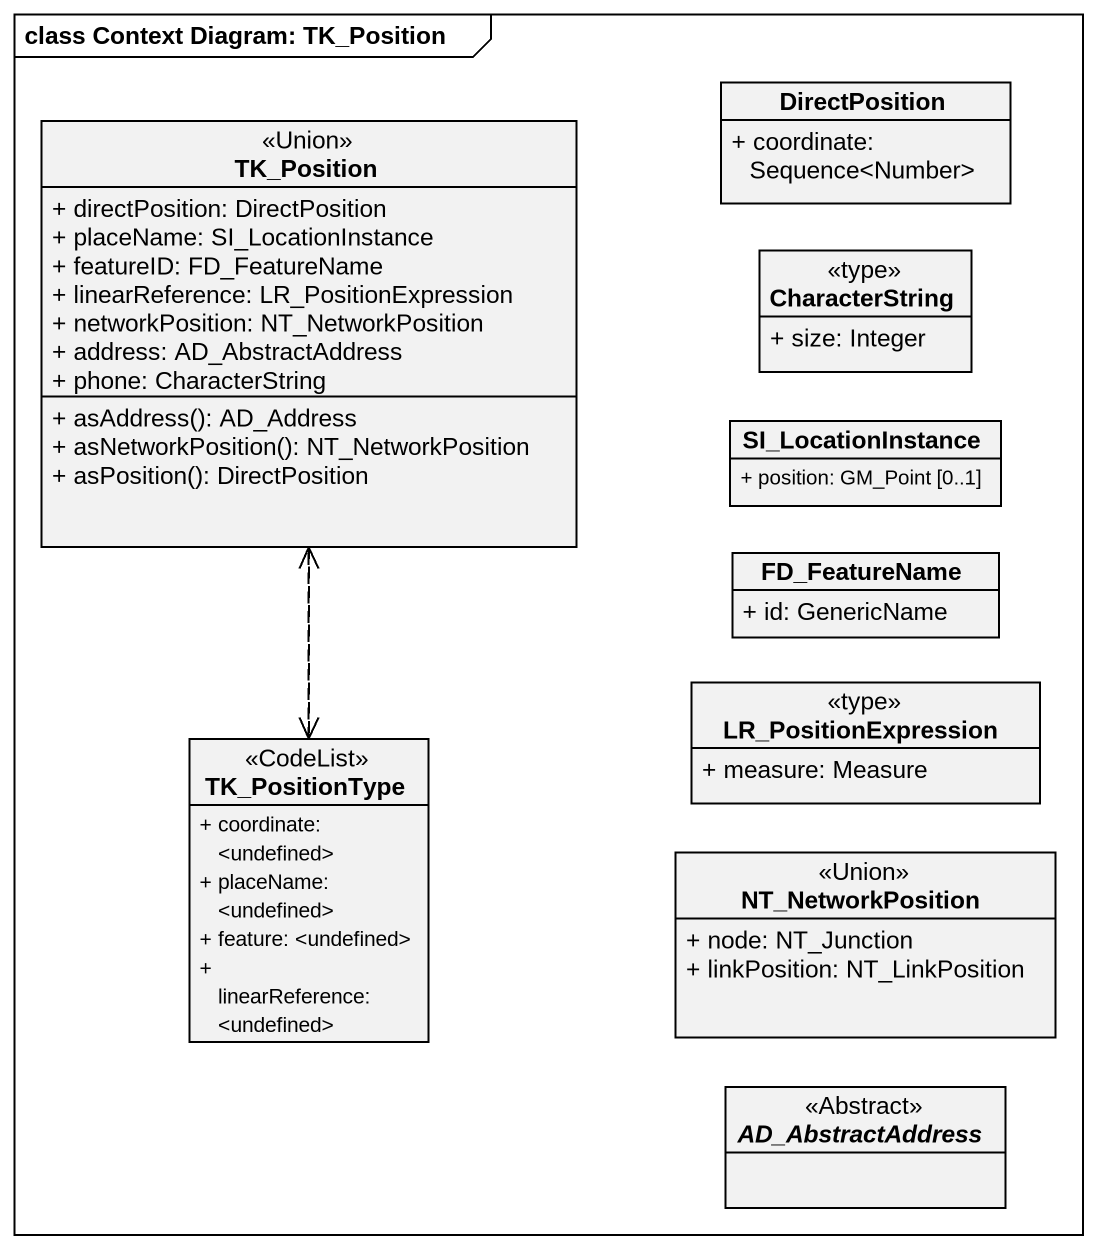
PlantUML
@startuml
mainframe class Context Diagram: TK_Position
hide circle
hide empty members
skinparam classAttributeIconSize 0
class DirectPosition {
  + coordinate: Sequence<Number>
}
class TK_Position <<Union>> {
  + directPosition: DirectPosition
  + placeName: SI_LocationInstance
  + featureID: FD_FeatureName
  + linearReference: LR_PositionExpression
  + networkPosition: NT_NetworkPosition
  + address: AD_AbstractAddress
  + phone: CharacterString
  + asAddress(): AD_Address
  + asNetworkPosition(): NT_NetworkPosition
  + asPosition(): DirectPosition
}
class CharacterString <<type>> {
  + size: Integer
}
class SI_LocationInstance {
  + position: GM_Point [0..1]
}
class FD_FeatureName {
  + id: GenericName
}
class LR_PositionExpression <<type>> {
  + measure: Measure
}
class TK_PositionType <<CodeList>> {
  + coordinate: <undefined>
  + placeName: <undefined>
  + feature: <undefined>
  + linearReference: <undefined>
}
class NT_NetworkPosition <<Union>> {
  + node: NT_Junction
  + linkPosition: NT_LinkPosition
}
abstract class AD_AbstractAddress <<Abstract>>
TK_Position ..> TK_PositionType
TK_PositionType .up.> TK_Position
@enduml
